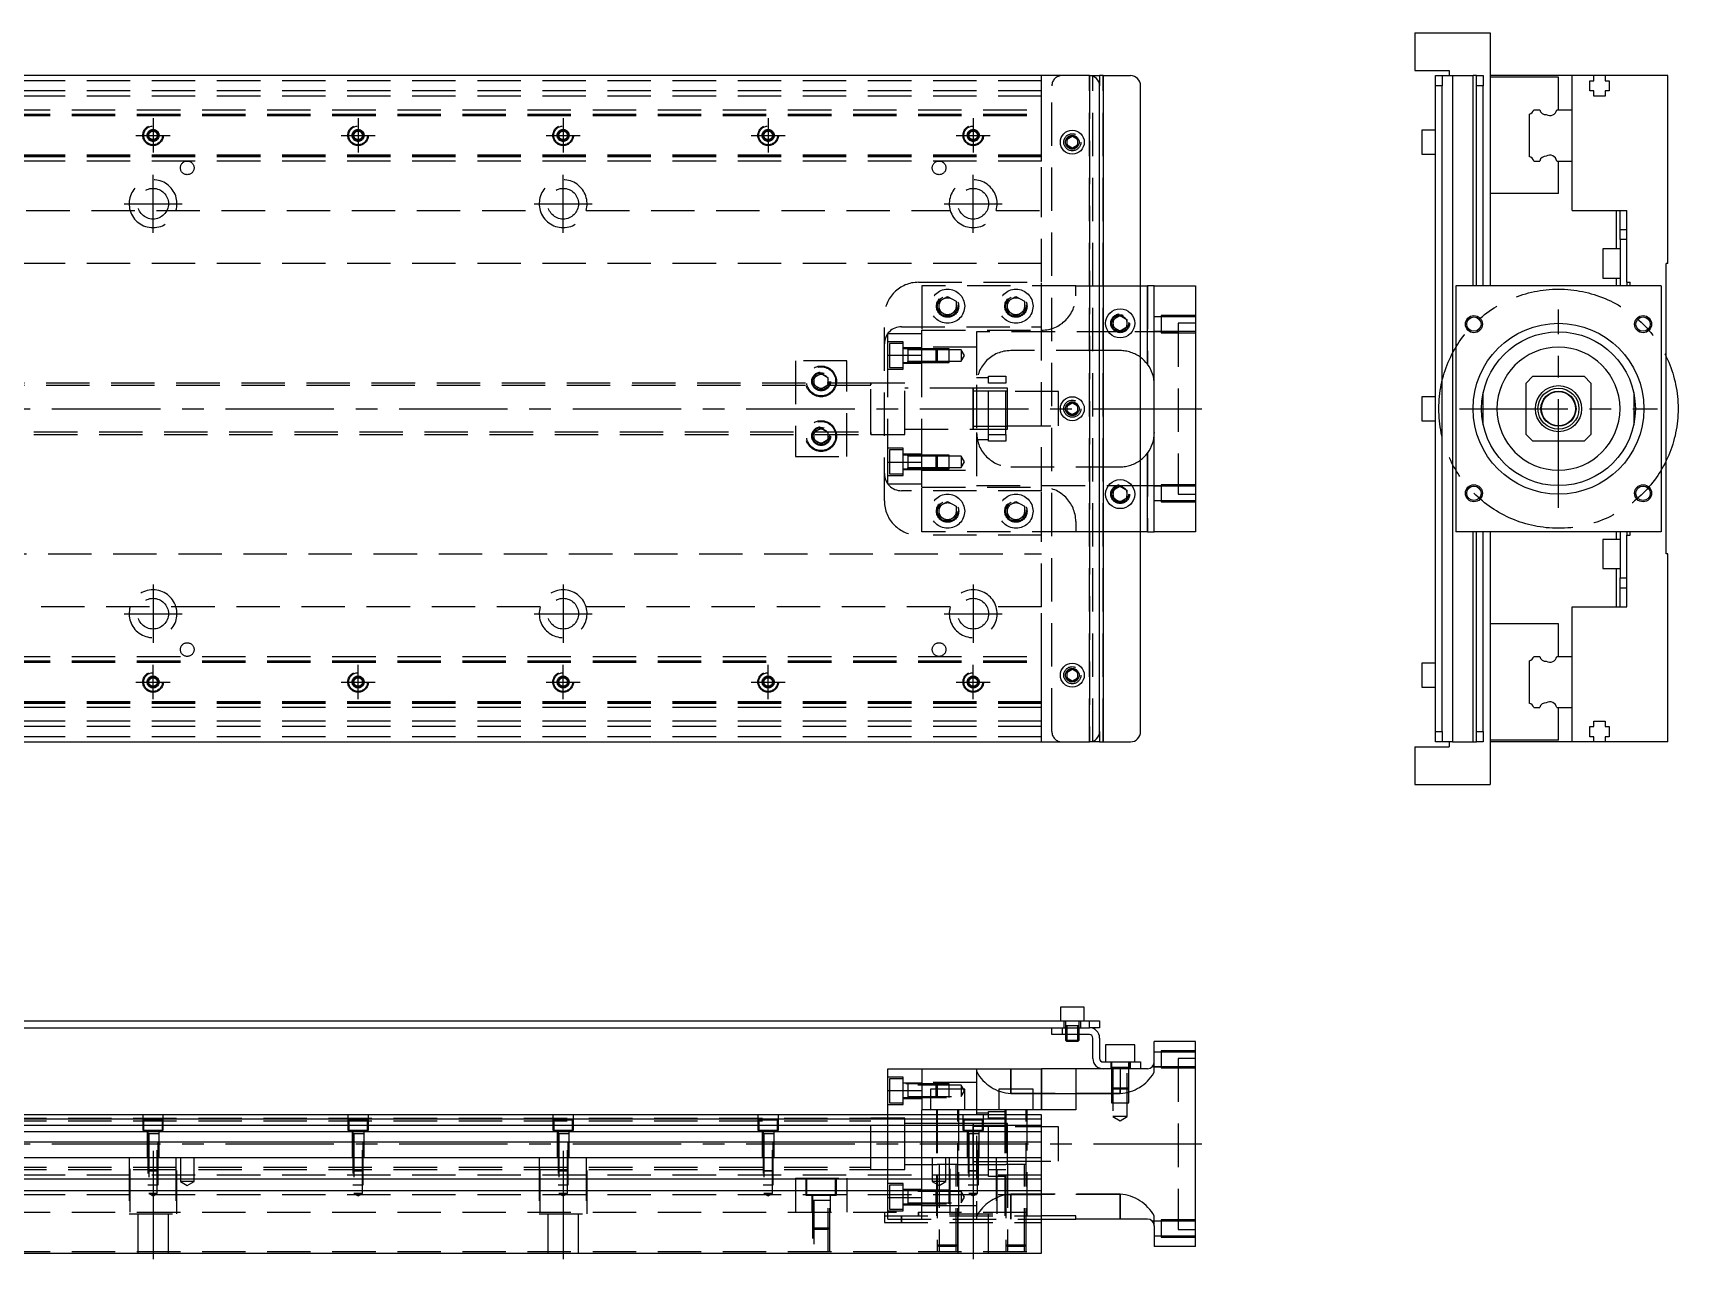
# Model space of a CAD drawing. Extents: x -21 to 963, y -274 to 112.
# Drawn here: x 481.8 to 963.3, y -249.2 to 110 of the extents above; entities that cross this region are included whole.
import ezdxf

# ---------------------------------------------------------------- set-up
doc = ezdxf.new("R2010")
doc.units = 0
doc.linetypes.add('CENTER', pattern=[50.8, 31.75, -6.35, 6.35, -6.35])
doc.linetypes.add('DASHED', pattern=[19.05, 12.7, -6.35])
doc.layers.get('0').update_dxf_attribs({"linetype": 'CONTINUOUS'})
doc.layers.add('CENTER', color=1, linetype='CENTER')

msp = doc.modelspace()

# ---------------------------------------------------------------- linework, layer by layer
at = {"color": 7, "linetype": 'CONTINUOUS'}
for p, q in [((886.27, 110), (886.27, 99)), ((886.27, 110), (908.27, 110)), ((908.27, 110), (908.27, 36)), ((791, 97.5), (3, 97.5)), ((791, 97.5), (794, 97.5)), ((794, 97.5), (794, 94.5)), ((795, 97.5), (794, 97.5)), ((795, 97.5), (795, -97.5)), ((795, 97.5), (803, 97.5)), ((886.27, 99), (896.27, 99)), ((892.27, 97.5), (894.27, 97.5)), ((892.27, 94.5), (892.27, 97.5)), ((894.27, 97.5), (897.27, 97.5)), ((894.27, 97.5), (894.27, 94.5)), ((896.27, 99), (896.27, 97.5)), ((897.27, 97.5), (897.27, -97.5)), ((897.27, 97.5), (903.27, 97.5)), ((903.27, 36), (903.27, 97.5)), ((904.27, 97.5), (903.27, 97.5)), ((904.27, 97.5), (906.27, 97.5)), ((904.27, 94.5), (904.27, 97.5)), ((906.27, 97.5), (906.27, 94.5)), ((932.27, 97.5), (908.27, 97.5)), ((928.27, 97), (908.27, 97)), ((928.27, 87.5), (928.27, 97)), ((932.27, 87.5), (932.27, 97.5)), ((938.57, 97.5), (932.27, 97.5)), ((941.97, 97.5), (938.57, 97.5)), ((938.57, 96), (938.57, 97.5)), ((941.97, 97.5), (941.97, 96)), ((960.27, 97.5), (941.97, 97.5)), ((960.27, 42.5), (960.27, 97.5)), ((794, -94.5), (794, 94.5)), ((806, -94.5), (806, 94.5)), ((894.27, 94.5), (892.27, 94.5)), ((892.27, -94.5), (892.27, 94.5)), ((894.27, -94.5), (894.27, 94.5)), ((906.27, 94.5), (904.27, 94.5)), ((904.27, 36), (904.27, 94.5)), ((906.27, 36), (906.27, 94.5)), ((937.42, 96), (938.57, 96)), ((937.42, 93), (937.42, 96)), ((938.57, 93), (937.42, 93)), ((938.57, 91.5), (938.57, 93)), ((941.97, 91.5), (938.57, 91.5)), ((941.97, 96), (943.12, 96)), ((941.97, 93), (941.97, 91.5)), ((943.12, 93), (941.97, 93)), ((943.12, 96), (943.12, 93)), ((921.022272, 87.5), (922.79668, 87.5)), ((927.747372, 87.5), (932.27, 87.5)), ((932.27, 72.5), (932.27, 87.5)), ((932.27, 72.5), (932.27, 87.5)), ((919.77, 73.752272), (919.77, 86.247728)), ((784.5, 78.866026), (786, 79.73205)), ((784.5, 77.133974), (784.5, 78.866026)), ((786, 76.26795), (784.5, 77.133974)), ((786, 79.73205), (787.5, 78.866026)), ((787.5, 77.133974), (786, 76.26795)), ((787.5, 78.866026), (787.5, 77.133974)), ((888.27, 81.5), (888.27, 78)), ((892.27, 81.5), (888.27, 81.5)), ((888.27, 78), (888.27, 74.5)), ((888.27, 74.5), (892.27, 74.5)), ((921.022272, 72.5), (922.79668, 72.5)), ((927.747372, 72.5), (932.27, 72.5)), ((928.27, 63), (928.27, 72.5)), ((932.27, 58), (932.27, 72.5)), ((928.27, 63), (908.27, 63)), ((932.27, 58), (948.27, 58)), ((945.27, 46.75), (945.27, 58)), ((946.27, 52.5), (946.27, 58)), ((948.27, 37), (948.27, 58)), ((946.27, 52.5), (948.27, 52.5)), ((946.27, 49.5), (946.27, 52.5)), ((948.27, 49.5), (946.27, 49.5)), ((946.27, 49.5), (946.27, 36)), ((941.27, 46.75), (941.27, 42.5)), ((946.27, 46.75), (941.27, 46.75)), ((941.27, 42.5), (941.27, 38.25)), ((960.27, 42.5), (959.77, 42.5)), ((959.77, -42.5), (959.77, 42.5)), ((806, 36), (808, 36)), ((808, 13), (808, 36)), ((810, 36), (808, 36)), ((810, -36), (810, 36)), ((810, 36), (822, 36)), ((822, 36), (822, -36)), ((958.27, 36), (898.27, 36)), ((898.27, 36), (898.27, -36)), ((941.27, 38.25), (946.27, 38.25)), ((945.27, 36), (945.27, 38.25)), ((948.27, 37), (949.27, 37)), ((948.27, 37), (948.27, 36)), ((949.27, 36), (949.27, 37)), ((958.27, 36), (958.27, -36)), ((798, 26.1547), (800, 27.309402)), ((798, 23.8453), (798, 26.1547)), ((800, 27.309402), (802, 26.1547)), ((802, 26.1547), (802, 23.8453)), ((800, 22.690598), (798, 23.8453)), ((802, 23.8453), (800, 22.690598)), ((920.77, 9.5), (918.77, 7.5)), ((918.77, -7.5), (918.77, 7.5)), ((920.77, 9.5), (935.77, 9.5)), ((937.77, 7.5), (935.77, 9.5)), ((937.77, 7.5), (937.77, -7.5)), ((784.5, 0.866026), (786, 1.73205)), ((784.5, -0.866026), (784.5, 0.866026)), ((786, 1.73205), (787.5, 0.866026)), ((787.5, 0.866026), (787.5, -0.866026)), ((888.27, 3.5), (888.27, 0)), ((892.27, 3.5), (888.27, 3.5)), ((888.27, 0), (888.27, -3.5)), ((906.27, -4.71699), (906.27, 4.71699)), ((950.27, 4.71699), (950.27, -4.71699)), ((786, -1.73205), (784.5, -0.866026)), ((787.5, -0.866026), (786, -1.73205)), ((888.27, -3.5), (892.27, -3.5)), ((918.77, -7.5), (920.77, -9.5)), ((935.77, -9.5), (920.77, -9.5)), ((935.77, -9.5), (937.77, -7.5)), ((808, -36), (808, -13)), ((798, -23.8453), (800, -22.690598)), ((798, -26.1547), (798, -23.8453)), ((800, -22.690598), (802, -23.8453)), ((802, -23.8453), (802, -26.1547)), ((800, -27.309402), (798, -26.1547)), ((802, -26.1547), (800, -27.309402)), ((808, -36), (806, -36)), ((808, -36), (810, -36)), ((822, -36), (810, -36)), ((958.27, -36), (898.27, -36)), ((903.27, -97.5), (903.27, -36)), ((904.27, -94.5), (904.27, -36)), ((906.27, -94.5), (906.27, -36)), ((908.27, -36), (908.27, -110)), ((941.27, -38.25), (941.27, -42.5)), ((946.27, -38.25), (941.27, -38.25)), ((945.27, -38.25), (945.27, -36)), ((946.27, -36), (946.27, -49.5)), ((948.27, -36), (948.27, -37)), ((948.27, -58), (948.27, -37)), ((948.27, -37), (949.27, -37)), ((949.27, -37), (949.27, -36)), ((941.27, -42.5), (941.27, -46.75)), ((960.27, -42.5), (959.77, -42.5)), ((960.27, -97.5), (960.27, -42.5)), ((941.27, -46.75), (946.27, -46.75)), ((945.27, -58), (945.27, -46.75)), ((946.27, -49.5), (948.27, -49.5)), ((946.27, -52.5), (946.27, -49.5)), ((948.27, -52.5), (946.27, -52.5)), ((946.27, -58), (946.27, -52.5)), ((932.27, -72.5), (932.27, -58)), ((932.27, -58), (948.27, -58)), ((928.27, -63), (908.27, -63)), ((928.27, -72.5), (928.27, -63)), ((784.5, -77.133974), (786, -76.26795)), ((786, -76.26795), (787.5, -77.133974)), ((888.27, -74.5), (888.27, -78)), ((892.27, -74.5), (888.27, -74.5)), ((919.77, -86.247728), (919.77, -73.752272)), ((921.022272, -72.5), (922.79668, -72.5)), ((927.747372, -72.5), (932.27, -72.5)), ((932.27, -87.5), (932.27, -72.5)), ((932.27, -87.5), (932.27, -72.5)), ((784.5, -78.866026), (784.5, -77.133974)), ((786, -79.73205), (784.5, -78.866026)), ((787.5, -78.866026), (786, -79.73205)), ((787.5, -77.133974), (787.5, -78.866026)), ((888.27, -78), (888.27, -81.5)), ((888.27, -81.5), (892.27, -81.5)), ((921.022272, -87.5), (922.79668, -87.5)), ((927.747372, -87.5), (932.27, -87.5)), ((928.27, -97), (928.27, -87.5)), ((932.27, -97.5), (932.27, -87.5)), ((794, -94.5), (794, -97.5)), ((892.27, -94.5), (894.27, -94.5)), ((892.27, -97.5), (892.27, -94.5)), ((894.27, -94.5), (894.27, -97.5)), ((904.27, -94.5), (906.27, -94.5)), ((904.27, -97.5), (904.27, -94.5)), ((906.27, -94.5), (906.27, -97.5)), ((937.42, -93), (938.57, -93)), ((937.42, -96), (937.42, -93)), ((938.57, -96), (937.42, -96)), ((938.57, -91.5), (941.97, -91.5)), ((938.57, -93), (938.57, -91.5)), ((938.57, -97.5), (938.57, -96)), ((941.97, -91.5), (941.97, -93)), ((941.97, -93), (943.12, -93)), ((941.97, -96), (941.97, -97.5)), ((943.12, -96), (941.97, -96)), ((943.12, -93), (943.12, -96)), ((3, -97.5), (791, -97.5)), ((794, -97.5), (791, -97.5)), ((794, -97.5), (795, -97.5)), ((795, -97.5), (803, -97.5)), ((886.27, -99), (896.27, -99)), ((886.27, -99), (886.27, -110)), ((894.27, -97.5), (892.27, -97.5)), ((897.27, -97.5), (894.27, -97.5)), ((896.27, -97.5), (896.27, -99)), ((897.27, -97.5), (903.27, -97.5)), ((903.27, -97.5), (904.27, -97.5)), ((906.27, -97.5), (904.27, -97.5)), ((928.27, -97), (908.27, -97)), ((932.27, -97.5), (908.27, -97.5)), ((938.57, -97.5), (932.27, -97.5)), ((941.97, -97.5), (938.57, -97.5)), ((960.27, -97.5), (941.97, -97.5)), ((886.27, -110), (908.27, -110)), ((789.5, -175.2), (782.5, -175.2)), ((782.5, -175.2), (782.5, -179.2)), ((789.5, -179.2), (789.5, -175.2)), ((472, -179.2), (791, -179.2)), ((472, -181.2), (783, -181.2)), ((780, -183.2), (780, -181.2)), ((783, -181.2), (783, -183.2)), ((783, -181.2), (791, -181.2)), ((783, -181.2), (791, -181.2)), ((791, -181.2), (791, -179.2)), ((791, -179.2), (794, -179.2)), ((794, -181.2), (791, -181.2)), ((794, -179.2), (794, -181.2)), ((783, -183.2), (780, -183.2)), ((791, -183.2), (783, -183.2)), ((784, -183.2), (784, -184.85)), ((784, -184.85), (788, -184.85)), ((784, -184.85), (784.35, -185.2)), ((784.35, -183.2), (784.35, -185.2)), ((787.65, -185.2), (784.35, -185.2)), ((787.65, -185.2), (787.65, -183.2)), ((787.65, -185.2), (788, -184.85)), ((788, -184.85), (788, -183.2)), ((792, -190.2), (792, -184.2)), ((794, -184.2), (794, -190.2)), ((804.25, -186.2), (795.75, -186.2)), ((795.75, -186.2), (795.75, -191.2)), ((804.25, -191.2), (804.25, -186.2)), ((810, -191.2), (810, -185.2)), ((822, -185.2), (810, -185.2)), ((822, -245.2), (822, -185.2)), ((795, -191.2), (803, -191.2)), ((803, -193.2), (803, -191.2)), ((803, -191.2), (806, -191.2)), ((806, -191.2), (806, -193.2)), ((732, -193.2), (742, -193.2)), ((732, -199.547524), (732, -193.2)), ((742, -193.2), (742, -205.2)), ((742, -193.2), (777, -193.2)), ((777, -205.2), (777, -193.2)), ((787, -193.2), (777, -193.2)), ((787, -193.2), (787, -205.2)), ((795, -193.2), (787, -193.2)), ((803, -193.2), (795, -193.2)), ((806, -193.2), (803, -193.2)), ((808, -193.2), (806, -193.2)), ((732, -206.7), (732, -199.547524)), ((732, -199.547524), (742, -199.547524)), ((754.5, -199.2), (744.5, -199.2)), ((744.5, -199.2), (744.5, -205.2)), ((754.5, -205.2), (754.5, -199.2)), ((774.5, -199.2), (764.5, -199.2)), ((764.5, -199.2), (764.5, -205.2)), ((774.5, -205.2), (774.5, -199.2)), ((777, -206.7), (465.5, -206.7)), ((742, -206.7), (742, -205.2)), ((787, -205.2), (742, -205.2)), ((777, -247.2), (777, -206.7)), ((777, -207.952272), (465.5, -207.952272)), ((465.5, -209.72668), (777, -209.72668)), ((777, -211.623076), (465.5, -211.623076)), ((757, -214.999946), (757, -209.5)), ((758, -210.075), (757, -210.075)), ((759.75, -210.075), (758, -210.075)), ((761.5, -210.075), (759.75, -210.075)), ((766.5, -210.075), (761.5, -210.075)), ((767, -210.075), (766.5, -210.075)), ((777, -214.677372), (465.5, -214.677372)), ((757, -221.200006), (757, -214.999946)), ((17, -219.2), (777, -219.2)), ((757, -220.325), (767, -220.325)), ((777, -225.5), (17, -225.5)), ((777, -228.9), (17, -228.9)), ((787, -236.2), (777, -236.2)), ((777, -237.2), (787, -237.2)), ((787, -237.2), (787, -236.2)), ((808, -237.2), (787, -237.2)), ((810, -239.2), (810, -245.2)), ((822, -245.2), (810, -245.2)), ((17, -247.2), (777, -247.2))]:
    msp.add_line(p, q, dxfattribs=at)
at = {"color": 3, "linetype": 'DASHED'}
for p, q in [((777, 87.5), (777, 97.5)), ((791, -97.5), (791, 97.5)), ((791, 97.5), (791, -97.5)), ((792, -97.5), (792, 97.5)), ((795, -97.5), (795, 97.5)), ((777, 96), (17, 96)), ((777, 93), (17, 93)), ((777, 91.5), (17, 91.5)), ((780, -94.5), (780, 94.5)), ((17, 87.5), (777, 87.5)), ((777, 86.247728), (777, 87.5)), ((17, 86.247728), (777, 86.247728)), ((17, 86.1147), (777, 86.1147)), ((17, 86.1), (777, 86.1)), ((17, 85.8), (777, 85.8)), ((777, 73.752272), (777, 86.247728)), ((515.5, 80), (515.516134, 80.21941)), ((515.75, 80.721688), (517, 81.443376)), ((515.75, 79.278312), (515.75, 80.721688)), ((517, 78.556624), (515.75, 79.278312)), ((517, 81.443376), (518.25, 80.721688)), ((518.25, 79.278312), (517, 78.556624)), ((518.25, 80.721688), (518.25, 79.278312)), ((575.5, 80), (575.516134, 80.21941)), ((575.75, 80.721688), (577, 81.443376)), ((575.75, 79.278312), (575.75, 80.721688)), ((577, 78.556624), (575.75, 79.278312)), ((577, 81.443376), (578.25, 80.721688)), ((578.25, 79.278312), (577, 78.556624)), ((578.25, 80.721688), (578.25, 79.278312)), ((635.5, 80), (635.516134, 80.21941)), ((635.75, 80.721688), (637, 81.443376)), ((635.75, 79.278312), (635.75, 80.721688)), ((637, 78.556624), (635.75, 79.278312)), ((637, 81.443376), (638.25, 80.721688)), ((638.25, 79.278312), (637, 78.556624)), ((638.25, 80.721688), (638.25, 79.278312)), ((695.5, 80), (695.516134, 80.21941)), ((695.75, 80.721688), (697, 81.443376)), ((695.75, 79.278312), (695.75, 80.721688)), ((697, 78.556624), (695.75, 79.278312)), ((697, 81.443376), (698.25, 80.721688)), ((698.25, 79.278312), (697, 78.556624)), ((698.25, 80.721688), (698.25, 79.278312)), ((755.75, 80.721688), (757, 81.443376)), ((755.75, 79.278312), (755.75, 80.721688)), ((757, 78.556624), (755.75, 79.278312)), ((757, 81.443376), (758.25, 80.721688)), ((758.25, 79.278312), (757, 78.556624)), ((758.25, 80.721688), (758.25, 79.278312)), ((758.477374, 80.25955), (758.5, 80)), ((787.973226, 78.326156), (788, 78)), ((777, 74.2), (17, 74.2)), ((777, 73.9), (17, 73.9)), ((777, 73.8853), (17, 73.8853)), ((777, 73.752272), (17, 73.752272)), ((777, 72.5), (17, 72.5)), ((777, 72.5), (777, 73.752272)), ((777, 58), (777, 72.5)), ((403.708204, 58), (630.291796, 58)), ((643.708204, 58), (750.291796, 58)), ((763.708204, 58), (777, 58)), ((777, 37), (777, 58)), ((777, 42.5), (29.1, 42.5)), ((741, 37), (777, 37)), ((742, 36), (742, 23)), ((787, 36), (742, 36)), ((777, 24), (777, 37)), ((787, 33), (787, 36)), ((787, 36), (794, 36)), ((794, 36), (806, 36)), ((808, 36), (808, 13)), ((747, 31.443376), (749.5, 32.886752)), ((747, 28.556624), (747, 31.443376)), ((749.5, 32.886752), (752, 31.443376)), ((752, 31.443376), (752, 28.556624)), ((752.477798, 30.364306), (752.5, 30)), ((767, 31.443376), (769.5, 32.886752)), ((767, 28.556624), (767, 31.443376)), ((769.5, 32.886752), (772, 31.443376)), ((772, 31.443376), (772, 28.556624)), ((772.477798, 30.364306), (772.5, 30)), ((731, -27), (731, 27)), ((749.5, 27.113248), (747, 28.556624)), ((752, 28.556624), (749.5, 27.113248)), ((769.5, 27.113248), (767, 28.556624)), ((772, 28.556624), (769.5, 27.113248)), ((802.483582, 25.286038), (802.5, 25)), ((812, 26.848738), (810, 26.848738)), ((812, 27.248732), (812, 22.248742)), ((822, 27.248732), (812, 27.248732)), ((822, 26.848738), (812, 26.848738)), ((817, 25), (817, -25)), ((822, 25), (817, 25)), ((732, 15.652476), (732, 22)), ((732, 22), (742, 22)), ((736.5, 19.55635), (732, 19.55635)), ((736, 24), (777, 24)), ((736.5, 11.55635), (736.5, 19.55635)), ((742, 15.652476), (742, 23)), ((742, 23), (777, 23)), ((742, 15.652476), (742, 22)), ((758, 22.5), (758, 7)), ((800, 22.5), (758, 22.5)), ((777, -24), (777, 24)), ((817, 22.5), (800, 22.5)), ((810, 22.648738), (812, 22.648738)), ((812, 22.648738), (822, 22.648738)), ((812, 22.248742), (822, 22.248742)), ((732, 15.652476), (742, 15.652476)), ((732, -15.652476), (732, 15.652476)), ((732.5, 19.05635), (732.5, 12.05635)), ((736.5, 19.05635), (732.5, 19.05635)), ((742, 17.80635), (736.5, 17.80635)), ((737.905, 17.55635), (736.5, 17.55635)), ((742, 17.556346), (737.895, 17.55635)), ((737.9, 17.556354), (737.9, 13.556344)), ((737.9, 17.556354), (737.9, 13.556344)), ((737.9, 17.556354), (737.9, 13.556344)), ((737.9, 17.55635), (737.9, 17.339888)), ((737.9, 17.33964), (737.9, 17.55635)), ((742, 17.20635), (737.9, 17.20635)), ((758, 18), (742, 18)), ((758, 18), (742, 18)), ((746.15, 17.55635), (742, 17.556346)), ((746.15, 17.556344), (742, 17.556344)), ((746.5, 17.20635), (742, 17.20635)), ((746.5, 17.20635), (742, 17.20635)), ((742, -15.652476), (742, 15.652476)), ((742, -15.652476), (742, 15.652476)), ((746.15, 13.55635), (746.15, 17.55635)), ((746.5, 17.20635), (746.15, 17.55635)), ((750, 17.556344), (746.15, 17.556344)), ((746.5, 17.20635), (746.5, 13.90635)), ((750, 17.20635), (746.5, 17.20635)), ((750, 13.556354), (750, 17.556344)), ((753.5, 17.20635), (750, 17.20635)), ((753.5, 17.20635), (753.5, 13.90635)), ((754.452628, 15.55635), (753.5, 17.20635)), ((753.5, 13.90635), (754.452628, 15.55635)), ((794, 17), (768, 17)), ((800, 17), (794, 17)), ((720, 14), (705, 14)), ((705, 14), (705, -14)), ((710.5, 9.1547), (712.5, 10.309402)), ((712.5, 10.309402), (714.5, 9.1547)), ((720, -14), (720, 14)), ((732, 11.55635), (736.5, 11.55635)), ((732.5, 12.05635), (736.5, 12.05635)), ((736.5, 13.55635), (737.905, 13.55635)), ((736.5, 13.30635), (742, 13.30635)), ((737.895, 13.55635), (742, 13.556352)), ((737.9, 13.90635), (742, 13.90635)), ((737.9, 13.55635), (737.9, 13.773016)), ((737.9, 13.77281), (737.9, 13.55635)), ((742, 13.90635), (746.5, 13.90635)), ((742, 13.90635), (746.5, 13.90635)), ((742, 13.556354), (746.15, 13.556354)), ((742, 13.556352), (746.15, 13.55635)), ((746.15, 13.55635), (746.5, 13.90635)), ((746.15, 13.556354), (750, 13.556354)), ((746.5, 13.90635), (750, 13.90635)), ((750, 13.90635), (753.5, 13.90635)), ((807.743602, 13.32745), (808.026966, 12.963874)), ((727.005, 7.5), (425, 7.5)), ((727, 6.75), (425, 6.75)), ((710, 8), (710.018502, 8.303588)), ((710.5, 6.8453), (710.5, 9.1547)), ((712.5, 5.690598), (710.5, 6.8453)), ((714.5, 6.8453), (712.5, 5.690598)), ((714.5, 9.1547), (714.5, 6.8453)), ((732, 7.5), (726.995, 7.5)), ((727, -7.500006), (727, 7.500006)), ((727, 6.951128), (727, 7.5)), ((727, 7.5), (727, 6.951128)), ((727, -6.951128), (727, 6.951128)), ((737, 7.5), (732, 7.5)), ((737, 7.5), (732, 7.5)), ((737, -7.5), (737, 7.5)), ((737, -7.5), (737, 7.5)), ((757.005, 6), (737, 6)), ((756.995, 6), (737, 6)), ((766.5, 6), (756.995, 6)), ((757.005, 6), (756.995, 6)), ((757, -6.000006), (757, 6.000006)), ((757, 5.125), (757, 6.000006)), ((757, 5.325034), (757, 6)), ((757, 6), (757, -5.999164)), ((757, 5.125), (757, -5.125)), ((767, 5.125), (757, 5.125)), ((766.5, 6), (757.005, 6)), ((761.5, 9), (758, 9)), ((758, 7), (758, -7)), ((761.5, 9.5), (766.5, 9.5)), ((761.5, 7.5), (761.5, 9.5)), ((766.5, 7.5), (761.5, 7.5)), ((761.5, -7.5), (761.5, 7.5)), ((766.5, 9.5), (766.5, 7.5)), ((766.5, -7.5), (766.5, 7.5)), ((767, 6), (766.5, 6)), ((767, -6), (767, 6)), ((782, 5), (767, 5)), ((782, -5), (782, 5)), ((787.973226, 0.326156), (788, 0)), ((425, -6.75), (727, -6.75)), ((425, -7.5), (727.005, -7.5)), ((710.5, -6.8453), (712.5, -5.690598)), ((710.5, -9.1547), (710.5, -6.8453)), ((712.5, -10.309402), (710.5, -9.1547)), ((712.5, -5.690598), (714.5, -6.8453)), ((714.5, -9.1547), (712.5, -10.309402)), ((714.5, -6.8453), (714.5, -9.1547)), ((714.983582, -7.713962), (715, -8)), ((726.995, -7.5), (732, -7.5)), ((727, -7.5), (727, -6.951128)), ((727, -6.951128), (727, -7.499332)), ((727, -7.499332), (727, -7.5)), ((732, -7.5), (737, -7.5)), ((732, -7.5), (737, -7.5)), ((737, -6), (757.005, -6)), ((737, -6), (756.995, -6)), ((756.995, -6), (766.5, -6)), ((756.995, -6), (757.005, -6)), ((757, -6.000006), (757, -5.125)), ((757, -5.125), (767, -5.125)), ((757, -6), (757, -5.325218)), ((757, -5.999164), (757, -6)), ((757.005, -6), (766.5, -6)), ((758, -7), (758, -22.5)), ((758, -9), (761.5, -9)), ((761.5, -7.5), (766.5, -7.5)), ((761.5, -9.5), (761.5, -7.5)), ((766.5, -9.5), (761.5, -9.5)), ((766.5, -6), (767, -6)), ((766.5, -7.5), (766.5, -9.5)), ((767, -5), (782, -5)), ((810, -7), (809.998996, -7.141742)), ((705, -14), (720, -14)), ((736.5, -11.55635), (732, -11.55635)), ((732.5, -12.05635), (732.5, -19.05635)), ((736.5, -12.05635), (732.5, -12.05635)), ((736.5, -19.55635), (736.5, -11.55635)), ((742, -13.30635), (736.5, -13.30635)), ((737.905, -13.55635), (736.5, -13.55635)), ((742, -13.556352), (737.895, -13.55635)), ((737.9, -13.556344), (737.9, -17.556354)), ((737.9, -13.556344), (737.9, -17.556354)), ((737.9, -13.55635), (737.9, -13.77281)), ((737.9, -13.773058), (737.9, -13.55635)), ((742, -13.90635), (737.9, -13.90635)), ((746.15, -13.55635), (742, -13.556352)), ((746.15, -13.556352), (742, -13.556354)), ((746.5, -13.90635), (742, -13.90635)), ((746.5, -13.90635), (742, -13.90635)), ((746.15, -17.55635), (746.15, -13.55635)), ((746.5, -13.90635), (746.15, -13.55635)), ((750, -13.556354), (746.15, -13.556352)), ((746.5, -13.90635), (746.5, -17.20635)), ((750, -13.90635), (746.5, -13.90635)), ((750, -17.556344), (750, -13.556354)), ((753.5, -13.90635), (750, -13.90635)), ((753.5, -13.90635), (753.5, -17.20635)), ((754.452628, -15.55635), (753.5, -13.90635)), ((808.11972, -12.836966), (807.908436, -13.120182)), ((808, -13), (808, -36)), ((732, -22), (732, -15.652476)), ((732, -15.652476), (742, -15.652476)), ((732.5, -19.05635), (736.5, -19.05635)), ((736.5, -17.55635), (737.905, -17.55635)), ((736.5, -17.80635), (742, -17.80635)), ((737.895, -17.55635), (742, -17.556346)), ((737.9, -17.20635), (742, -17.20635)), ((737.9, -17.55635), (737.9, -17.339682)), ((737.9, -17.339888), (737.9, -17.55635)), ((742, -22), (742, -15.652476)), ((742, -23), (742, -15.652476)), ((742, -17.20635), (746.5, -17.20635)), ((742, -17.20635), (746.5, -17.20635)), ((742, -17.556344), (746.15, -17.556346)), ((742, -17.556346), (746.15, -17.55635)), ((742, -18), (758, -18)), ((742, -18), (758, -18)), ((746.15, -17.55635), (746.5, -17.20635)), ((746.15, -17.556346), (750, -17.556344)), ((746.5, -17.20635), (750, -17.20635)), ((750, -17.20635), (753.5, -17.20635)), ((753.5, -17.20635), (754.452628, -15.55635)), ((768, -17), (794, -17)), ((794, -17), (800, -17)), ((732, -19.55635), (736.5, -19.55635)), ((732, -22), (742, -22)), ((777, -24), (736, -24)), ((742, -23), (777, -23)), ((742, -36), (742, -23)), ((758, -22.5), (800, -22.5)), ((777, -37), (777, -24)), ((800, -22.5), (817, -22.5)), ((812, -22.648738), (810, -22.648738)), ((812, -22.248742), (812, -27.248732)), ((822, -22.248742), (812, -22.248742)), ((822, -22.648738), (812, -22.648738)), ((747, -28.556624), (749.5, -27.113248)), ((747, -31.443376), (747, -28.556624)), ((749.5, -27.113248), (752, -28.556624)), ((752, -28.556624), (752, -31.443376)), ((767, -28.556624), (769.5, -27.113248)), ((767, -31.443376), (767, -28.556624)), ((769.5, -27.113248), (772, -28.556624)), ((772, -28.556624), (772, -31.443376)), ((797.5, -25), (797.52689, -24.634318)), ((810, -26.848738), (812, -26.848738)), ((812, -26.848738), (822, -26.848738)), ((812, -27.248732), (822, -27.248732)), ((817, -25), (822, -25)), ((746.5, -30), (746.520026, -29.653944)), ((749.5, -32.886752), (747, -31.443376)), ((752, -31.443376), (749.5, -32.886752)), ((769.5, -32.886752), (767, -31.443376)), ((772, -31.443376), (769.5, -32.886752)), ((772.477798, -29.635694), (772.5, -30)), ((787, -33), (787, -36)), ((777, -37), (741, -37)), ((787, -36), (742, -36)), ((777, -58), (777, -37)), ((794, -36), (787, -36)), ((806, -36), (794, -36)), ((29.1, -42.5), (777, -42.5)), ((630.291796, -58), (403.708204, -58)), ((750.291796, -58), (643.708204, -58)), ((777, -58), (763.708204, -58)), ((777, -72.5), (777, -58)), ((17, -72.5), (777, -72.5)), ((17, -73.752272), (777, -73.752272)), ((17, -73.8853), (777, -73.8853)), ((17, -73.9), (777, -73.9)), ((17, -74.2), (777, -74.2)), ((777, -73.752272), (777, -72.5)), ((777, -86.247728), (777, -73.752272)), ((515.5, -80), (515.516134, -79.78059)), ((515.75, -79.278312), (517, -78.556624)), ((515.75, -80.721688), (515.75, -79.278312)), ((517, -81.443376), (515.75, -80.721688)), ((517, -78.556624), (518.25, -79.278312)), ((518.25, -80.721688), (517, -81.443376)), ((518.25, -79.278312), (518.25, -80.721688)), ((575.5, -80), (575.516134, -79.78059)), ((575.75, -79.278312), (577, -78.556624)), ((575.75, -80.721688), (575.75, -79.278312)), ((577, -81.443376), (575.75, -80.721688)), ((577, -78.556624), (578.25, -79.278312)), ((578.25, -80.721688), (577, -81.443376)), ((578.25, -79.278312), (578.25, -80.721688)), ((635.5, -80), (635.516134, -79.78059)), ((635.75, -79.278312), (637, -78.556624)), ((635.75, -80.721688), (635.75, -79.278312)), ((637, -81.443376), (635.75, -80.721688)), ((637, -78.556624), (638.25, -79.278312)), ((638.25, -80.721688), (637, -81.443376)), ((638.25, -79.278312), (638.25, -80.721688)), ((695.5, -80), (695.516134, -79.78059)), ((695.75, -79.278312), (697, -78.556624)), ((695.75, -80.721688), (695.75, -79.278312)), ((697, -81.443376), (695.75, -80.721688)), ((697, -78.556624), (698.25, -79.278312)), ((698.25, -80.721688), (697, -81.443376)), ((698.25, -79.278312), (698.25, -80.721688)), ((755.75, -79.278312), (757, -78.556624)), ((755.75, -80.721688), (755.75, -79.278312)), ((757, -81.443376), (755.75, -80.721688)), ((757, -78.556624), (758.25, -79.278312)), ((758.25, -80.721688), (757, -81.443376)), ((758.25, -79.278312), (758.25, -80.721688)), ((758.477374, -79.74045), (758.5, -80)), ((784, -78), (784.030168, -77.653934)), ((777, -85.8), (17, -85.8)), ((777, -86.1), (17, -86.1)), ((777, -86.1147), (17, -86.1147)), ((777, -86.247728), (17, -86.247728)), ((777, -87.5), (777, -86.247728)), ((777, -87.5), (17, -87.5)), ((777, -97.5), (777, -87.5)), ((777, -91.5), (17, -91.5)), ((777, -93), (17, -93)), ((777, -96), (17, -96)), ((780, -181.2), (783, -181.2)), ((783.5, -179.2), (783.5, -181.2)), ((788.000006, -180.6), (783.999994, -180.6)), ((784, -179.2), (784, -183.2)), ((784.000006, -179.2), (784.000006, -183.2)), ((784.35, -180.6), (784.35, -183.2)), ((787.65, -183.2), (787.65, -180.6)), ((787.999994, -183.2), (787.999994, -181.2)), ((788, -183.2), (788, -179.2)), ((788.5, -181.2), (788.5, -179.2)), ((797.25, -191.2), (797.25, -193.2)), ((797.5, -191.2), (797.5, -203.2)), ((802.5, -203.2), (802.5, -191.2)), ((802.75, -193.2), (802.75, -191.2)), ((809.474532, -192.551262), (812, -192.551262)), ((812, -188.351262), (810, -188.351262)), ((810, -193.816596), (810, -191.2)), ((812, -187.951268), (812, -192.951258)), ((822, -187.951268), (812, -187.951268)), ((822, -188.351262), (812, -188.351262)), ((812, -192.551262), (822, -192.551262)), ((817, -190.2), (817, -240.2)), ((822, -190.2), (817, -190.2)), ((736.5, -195.64365), (732, -195.64365)), ((732.5, -196.14365), (732.5, -199.64365)), ((736.5, -196.14365), (732.5, -196.14365)), ((736.5, -203.64365), (736.5, -195.64365)), ((758, -197.2), (742, -197.2)), ((758, -193.2), (758, -193.816596)), ((758, -193.816596), (758, -236.583404)), ((758, -193.816596), (758.037764, -194.12036)), ((768, -200.460598), (768, -193.2)), ((768, -193.2), (768, -199.2)), ((777, -193.2), (777, -205.2)), ((802.500006, -192.8), (797.499994, -192.8)), ((797.9, -192.8), (797.9, -207.2)), ((800, -193.2), (800, -200.460598)), ((802.1, -207.2), (802.1, -192.8)), ((809.868572, -194.41502), (809.966596, -194.101224)), ((809.966596, -194.101224), (810, -193.816596)), ((817, -192.7), (810, -192.7)), ((812, -192.951258), (822, -192.951258)), ((732.5, -199.64365), (732.5, -203.14365)), ((742, -197.39365), (736.5, -197.39365)), ((750, -197.643656), (736.5, -197.643649)), ((736.5, -201.643653), (750, -201.643646)), ((736.5, -201.89365), (742, -201.89365)), ((737.9, -197.643646), (737.9, -201.643656)), ((753.5, -197.99365), (737.9, -197.99365)), ((737.9, -201.29365), (753.5, -201.29365)), ((746.15, -199.2), (746.15, -197.64365)), ((746.5, -197.99365), (746.15, -197.64365)), ((746.15, -199.64365), (746.15, -199.2)), ((746.15, -201.64365), (746.15, -199.64365)), ((746.15, -201.64365), (746.5, -201.29365)), ((746.5, -197.99365), (746.5, -199.2)), ((746.5, -199.2), (746.5, -199.64365)), ((746.5, -199.64365), (746.5, -201.29365)), ((750, -199.2), (750, -197.643656)), ((750, -201.643646), (750, -199.2)), ((753.5, -197.99365), (753.5, -201.29365)), ((754.452628, -199.64365), (753.5, -197.99365)), ((753.5, -201.29365), (754.452628, -199.64365)), ((768, -199.2), (768, -200.460598)), ((768, -200.460598), (774.5, -200.460598)), ((800, -200.460598), (768, -200.460598)), ((774.5, -200.460598), (787, -200.460598)), ((787, -200.460598), (797.500006, -200.460598)), ((797.5, -198.8), (802.5, -198.8)), ((797.5, -198.8), (797.9, -199.2)), ((797.500006, -200.460598), (800, -200.460598)), ((802.1, -199.2), (797.9, -199.2)), ((800, -200.460598), (800, -199.2)), ((802.1, -199.2), (802.5, -198.8)), ((514, -206.7), (514, -211.2)), ((520, -211.2), (520, -206.7)), ((574, -206.7), (574, -211.2)), ((580, -211.2), (580, -206.7)), ((634, -206.7), (634, -211.2)), ((640, -211.2), (640, -206.7)), ((694, -206.7), (694, -211.2)), ((700, -211.2), (700, -206.7)), ((732, -203.64365), (736.5, -203.64365)), ((732, -219.2), (732, -206.7)), ((732.5, -203.14365), (736.5, -203.14365)), ((742, -219.2), (742, -206.7)), ((746.25, -205.2), (746.25, -236.2)), ((746.499923, -205.2), (746.500006, -246.7)), ((752.499994, -246.7), (752.500077, -205.2)), ((752.75, -236.2), (752.75, -205.2)), ((754, -206.7), (754, -211.2)), ((761.5, -206.2), (758, -206.2)), ((760, -211.2), (760, -206.7)), ((761.5, -205.7), (766.5, -205.7)), ((761.5, -206.7), (761.5, -205.7)), ((761.5, -207.7), (761.5, -206.7)), ((766.25, -205.2), (766.25, -236.2)), ((766.499923, -205.2), (766.500006, -246.7)), ((772.499994, -246.7), (772.500077, -205.2)), ((772.75, -236.2), (772.75, -205.2)), ((797.5, -203.2), (802.5, -203.2)), ((54, -207.699332), (727.005, -207.699332)), ((54, -208.449332), (727, -208.449332)), ((514, -211.2), (520, -211.2)), ((519.75, -208.2), (514.25, -208.2)), ((514.25, -208.2), (514.25, -211.2)), ((515.25, -211.2), (515.25, -219.2)), ((515.500006, -211.2), (515.500006, -227.2)), ((518.499994, -227.2), (518.499994, -211.2)), ((518.75, -219.2), (518.75, -211.2)), ((519.75, -211.2), (519.75, -208.2)), ((574, -211.2), (580, -211.2)), ((579.75, -208.2), (574.25, -208.2)), ((574.25, -208.2), (574.25, -211.2)), ((575.25, -211.2), (575.25, -219.2)), ((575.500006, -211.2), (575.500006, -227.2)), ((578.499994, -227.2), (578.499994, -211.2)), ((578.75, -219.2), (578.75, -211.2)), ((579.75, -211.2), (579.75, -208.2)), ((634, -211.2), (640, -211.2)), ((639.75, -208.2), (634.25, -208.2)), ((634.25, -208.2), (634.25, -211.2)), ((635.25, -211.2), (635.25, -219.2)), ((635.500006, -211.2), (635.500006, -227.2)), ((638.499994, -227.2), (638.499994, -211.2)), ((638.75, -219.2), (638.75, -211.2)), ((639.75, -211.2), (639.75, -208.2)), ((694, -211.2), (700, -211.2)), ((699.75, -208.2), (694.25, -208.2)), ((694.25, -208.2), (694.25, -211.2)), ((695.25, -211.2), (695.25, -219.2)), ((695.500006, -211.2), (695.500006, -227.2)), ((698.499994, -227.2), (698.499994, -211.2)), ((698.75, -219.2), (698.75, -211.2)), ((699.75, -211.2), (699.75, -208.2)), ((727, -222.699332), (727, -207.7)), ((732, -207.7), (727, -207.7)), ((737, -207.7), (732, -207.7)), ((737, -215.2), (737, -207.7)), ((742, -209.2), (737, -209.2)), ((746.5, -209.2), (742, -209.2)), ((752.5, -209.2), (746.5, -209.2)), ((754.25, -209.2), (752.5, -209.2)), ((754, -211.2), (760, -211.2)), ((759.75, -208.2), (754.25, -208.2)), ((754.25, -208.2), (754.25, -211.2)), ((757, -209.2), (754.25, -209.2)), ((755.25, -211.2), (755.25, -219.2)), ((755.500006, -211.2), (755.500006, -227.2)), ((757, -209.2), (756.995, -209.2)), ((757, -209.2), (757, -209.200836)), ((758, -209.2), (757, -209.2)), ((757.005, -209.2), (757, -209.2)), ((757, -209.200836), (757, -214.999974)), ((759.75, -209.2), (758, -209.2)), ((758.499994, -227.2), (758.499994, -211.2)), ((758.75, -219.2), (758.75, -211.2)), ((759.75, -211.2), (759.75, -208.2)), ((761.5, -209.2), (759.75, -209.2)), ((761.5, -222.7), (761.5, -207.7)), ((766.5, -207.7), (761.5, -207.7)), ((766.5, -209.2), (761.5, -209.2)), ((767, -209.2), (766.5, -209.2)), ((767, -215.2), (767, -209.2)), ((782, -210.2), (767, -210.2)), ((782, -215.2), (782, -210.2)), ((802.1, -207.2), (797.9, -207.2)), ((797.9, -207.2), (800, -208.412436)), ((800, -208.412436), (802.1, -207.2)), ((518.500006, -212.2), (515.499994, -212.2)), ((515.75, -212.2), (515.75, -229.7)), ((518.25, -229.7), (518.25, -212.2)), ((578.500006, -212.2), (575.499994, -212.2)), ((575.75, -212.2), (575.75, -229.7)), ((578.25, -229.7), (578.25, -212.2)), ((638.500006, -212.2), (635.499994, -212.2)), ((635.75, -212.2), (635.75, -229.7)), ((638.25, -229.7), (638.25, -212.2)), ((698.500006, -212.2), (695.499994, -212.2)), ((695.75, -212.2), (695.75, -229.7)), ((698.25, -229.7), (698.25, -212.2)), ((737, -219.2), (737, -215.2)), ((758.500006, -212.2), (755.499994, -212.2)), ((755.75, -212.2), (755.75, -229.7)), ((757, -214.999974), (757, -215.400054)), ((757, -215.400054), (757, -221.199164)), ((758.25, -229.7), (758.25, -212.2)), ((767, -221.2), (767, -215.2)), ((782, -220.2), (782, -215.2)), ((510, -219.2), (510, -235.7)), ((510.291796, -235.2), (510.291796, -219.2)), ((523.708204, -219.2), (523.708204, -235.2)), ((524, -235.7), (524, -219.2)), ((525, -219.2), (525, -226.2)), ((529, -226.2), (529, -219.2)), ((630, -219.2), (630, -235.7)), ((630.291796, -235.2), (630.291796, -219.2)), ((643.708204, -219.2), (643.708204, -235.2)), ((644, -235.7), (644, -219.2)), ((732, -228.9), (732, -219.2)), ((737, -222.7), (737, -219.2)), ((737, -221.2), (742, -221.2)), ((742, -225.5), (742, -219.2)), ((742, -221.2), (746.39999, -221.2)), ((745, -219.2), (745, -226.2)), ((746.39999, -221.2), (746.499994, -221.2)), ((752.500006, -221.2), (746.499994, -221.2)), ((747, -221.2), (747, -246.7)), ((749, -226.2), (749, -219.2)), ((750, -219.2), (750, -235.7)), ((750.291796, -235.2), (750.291796, -219.2)), ((752, -246.7), (752, -221.2)), ((752.500006, -221.2), (752.60001, -221.2)), ((752.60001, -221.2), (757.005, -221.2)), ((756.995, -221.2), (766.39999, -221.2)), ((757, -221.2), (757, -220.525218)), ((757, -221.199164), (757, -221.2)), ((757.005, -221.2), (766.5, -221.2)), ((763.708204, -219.2), (763.708204, -235.2)), ((764, -235.7), (764, -219.2)), ((772.500006, -221.2), (766.499994, -221.2)), ((767, -220.2), (782, -220.2)), ((767, -221.2), (767, -246.7)), ((772, -246.7), (772, -221.2)), ((777, -224.35), (17, -224.35)), ((54, -221.95), (727, -221.95)), ((54, -222.7), (727.005, -222.7)), ((515.5, -222.95), (518.5, -222.95)), ((515.5, -222.95), (515.75, -223.2)), ((518.25, -223.2), (515.75, -223.2)), ((518.25, -223.2), (518.5, -222.95)), ((529, -226.2), (525, -226.2)), ((525, -226.2), (527, -227.3547)), ((527, -227.3547), (529, -226.2)), ((575.5, -222.95), (578.5, -222.95)), ((575.5, -222.95), (575.75, -223.2)), ((578.25, -223.2), (575.75, -223.2)), ((578.25, -223.2), (578.5, -222.95)), ((635.5, -222.95), (638.5, -222.95)), ((635.5, -222.95), (635.75, -223.2)), ((638.25, -223.2), (635.75, -223.2)), ((638.25, -223.2), (638.5, -222.95)), ((695.5, -222.95), (698.5, -222.95)), ((695.5, -222.95), (695.75, -223.2)), ((698.25, -223.2), (695.75, -223.2)), ((698.25, -223.2), (698.5, -222.95)), ((705, -225.2), (720, -225.2)), ((705, -225.2), (705, -235.2)), ((708, -225.2), (708, -230.2)), ((708.25, -225.2), (708.25, -225.5)), ((708.25, -225.5), (708.25, -228.9)), ((716.75, -225.5), (716.75, -225.2)), ((716.75, -228.9), (716.75, -225.5)), ((717, -230.2), (717, -225.2)), ((720, -225.2), (720, -235.2)), ((726.995, -222.7), (732, -222.7)), ((727, -222.7), (727, -222.699332)), ((732, -222.7), (733.708204, -222.7)), ((733.708204, -222.7), (737, -222.7)), ((742, -228.9), (742, -225.5)), ((749, -226.2), (745, -226.2)), ((745, -226.2), (747, -227.3547)), ((747, -227.3547), (749, -226.2)), ((755.5, -222.95), (758.5, -222.95)), ((755.5, -222.95), (755.75, -223.2)), ((758.25, -223.2), (755.75, -223.2)), ((758, -224.2), (761.5, -224.2)), ((758.25, -223.2), (758.5, -222.95)), ((761.5, -222.7), (766.5, -222.7)), ((761.5, -224.7), (761.5, -222.7)), ((766.5, -224.7), (761.5, -224.7)), ((777, -230.05), (17, -230.05)), ((515.500006, -227.2), (518.499994, -227.2)), ((518.25, -229.7), (515.75, -229.7)), ((515.75, -229.7), (517, -230.421688)), ((517, -230.421688), (518.25, -229.7)), ((575.500006, -227.2), (578.499994, -227.2)), ((578.25, -229.7), (575.75, -229.7)), ((575.75, -229.7), (577, -230.421688)), ((577, -230.421688), (578.25, -229.7)), ((635.500006, -227.2), (638.499994, -227.2)), ((638.25, -229.7), (635.75, -229.7)), ((635.75, -229.7), (637, -230.421688)), ((637, -230.421688), (638.25, -229.7)), ((695.500006, -227.2), (698.499994, -227.2)), ((698.25, -229.7), (695.75, -229.7)), ((695.75, -229.7), (697, -230.421688)), ((697, -230.421688), (698.25, -229.7)), ((708, -230.2), (717, -230.2)), ((708.25, -228.9), (708.25, -230.2)), ((709.75, -230.2), (709.75, -235.2)), ((709.999996, -230.2), (710.000006, -246.7)), ((714.999994, -246.7), (715.000004, -230.2)), ((715.25, -235.2), (715.25, -230.2)), ((716.75, -230.2), (716.75, -228.9)), ((736.5, -226.75635), (732, -226.75635)), ((732, -230.852476), (732, -228.9)), ((732, -230.852476), (733.708204, -230.852476)), ((732, -235.2), (732, -230.852476)), ((732.5, -227.25635), (732.5, -228.9)), ((733.708204, -227.25635), (732.5, -227.25635)), ((732.5, -228.9), (732.5, -230.75635)), ((732.5, -230.75635), (732.5, -234.25635)), ((736.5, -227.25635), (733.708204, -227.25635)), ((733.708204, -230.852476), (742, -230.852476)), ((736.5, -234.75635), (736.5, -226.75635)), ((742, -228.50635), (736.5, -228.50635)), ((750, -228.756354), (736.5, -228.756354)), ((737.9, -228.756344), (737.9, -232.756354)), ((753.5, -229.10635), (737.9, -229.10635)), ((742, -236.2), (742, -228.9)), ((746.15, -228.9), (746.15, -228.75635)), ((746.29365, -228.9), (746.15, -228.75635)), ((746.5, -228.756354), (746.15, -228.756352)), ((746.15, -230.75635), (746.15, -228.9)), ((746.15, -232.75635), (746.15, -230.75635)), ((746.5, -229.10635), (746.29365, -228.9)), ((747, -228.756354), (746.5, -228.756354)), ((750, -228.9), (750, -228.756354)), ((750, -232.756344), (750, -228.9)), ((753.5, -229.10635), (753.5, -232.40635)), ((754.452628, -230.75635), (753.5, -229.10635)), ((753.5, -232.40635), (754.452628, -230.75635)), ((755.500006, -227.2), (758.499994, -227.2)), ((758.25, -229.7), (755.75, -229.7)), ((755.75, -229.7), (757, -230.421688)), ((757, -230.421688), (758.25, -229.7)), ((768, -229.939402), (766.619728, -230.04908)), ((768, -229.939402), (800, -229.939402)), ((772, -229.939402), (768, -229.939402)), ((768, -237.2), (768, -229.939402)), ((768, -229.939402), (768, -236.2)), ((772.5, -229.939402), (772, -229.939402)), ((777, -229.939402), (772.5, -229.939402)), ((800, -229.939402), (777, -229.939402)), ((800, -229.939402), (800, -237.2)), ((800, -237.2), (800, -229.939402)), ((17, -235.2), (777, -235.2)), ((510, -235.7), (524, -235.7)), ((512.5, -235.7), (512.5, -247.2)), ((521.5, -247.2), (521.5, -235.7)), ((630, -235.7), (644, -235.7)), ((632.5, -235.7), (632.5, -247.2)), ((641.5, -247.2), (641.5, -235.7)), ((715.000006, -231.8), (709.999994, -231.8)), ((710.4, -231.8), (710.4, -246.7)), ((714.6, -246.7), (714.6, -231.8)), ((731, -235.2), (731, -236.2)), ((732, -234.75635), (736.5, -234.75635)), ((732, -237.2), (732, -235.2)), ((732.5, -234.25635), (733.708204, -234.25635)), ((733.708204, -234.25635), (736.5, -234.25635)), ((736.5, -232.756344), (750, -232.756344)), ((736.5, -233.00635), (742, -233.00635)), ((737.9, -232.40635), (753.5, -232.40635)), ((741, -236.2), (741, -235.2)), ((741, -235.2), (741, -236.2)), ((742, -233.2), (746.5, -233.2)), ((746.15, -232.75635), (746.5, -232.40635)), ((746.15, -232.756346), (746.5, -232.756344)), ((746.5, -232.756344), (747, -232.756344)), ((746.5, -233.2), (747, -233.2)), ((747, -233.2), (752, -233.2)), ((750, -235.7), (764, -235.7)), ((752, -233.2), (752.5, -233.2)), ((752.5, -233.2), (758, -233.2)), ((752.5, -235.7), (752.5, -247.2)), ((761.5, -247.2), (761.5, -235.7)), ((710, -239.8), (715, -239.8)), ((710, -239.8), (710.4, -240.2)), ((714.6, -240.2), (710.4, -240.2)), ((714.6, -240.2), (715, -239.8)), ((731, -236.2), (777, -236.2)), ((731, -236.2), (731, -238.2)), ((731, -238.2), (777, -238.2)), ((732, -237.2), (777, -237.2)), ((736, -238.2), (736, -236.2)), ((736, -236.2), (736, -237.2)), ((736, -237.2), (736, -238.2)), ((742, -237.2), (742, -236.2)), ((758.033404, -236.298776), (758, -236.583404)), ((758, -236.583404), (758, -237.2)), ((758.131428, -235.98498), (758.033404, -236.298776)), ((768, -236.2), (768, -237.2)), ((812, -237.848738), (809.474532, -237.848738)), ((810, -236.583404), (809.962236, -236.27964)), ((810, -239.2), (810, -236.583404)), ((810, -237.7), (817, -237.7)), ((812, -237.448742), (812, -242.448732)), ((822, -237.448742), (812, -237.448742)), ((822, -237.848738), (812, -237.848738)), ((817, -240.2), (822, -240.2)), ((746.5, -244.7), (752.5, -244.7)), ((746.5, -244.7), (747, -245.2)), ((752, -245.2), (747, -245.2)), ((752, -245.2), (752.5, -244.7)), ((766.5, -244.7), (772.5, -244.7)), ((766.5, -244.7), (767, -245.2)), ((772, -245.2), (767, -245.2)), ((772, -245.2), (772.5, -244.7)), ((810, -242.048738), (812, -242.048738)), ((812, -242.048738), (822, -242.048738)), ((812, -242.448732), (822, -242.448732)), ((17, -246.7), (777, -246.7))]:
    msp.add_line(p, q, dxfattribs=at)
for centre, radius in [((517, 80), 3), ((517, 80), 2.75), ((577, 80), 3), ((577, 80), 2.75), ((637, 80), 3), ((637, 80), 2.75), ((697, 80), 3), ((697, 80), 2.75), ((757, 80), 3), ((757, 80), 2.75), ((517, 80), 1.75), ((517, 80), 1.5), ((517, 80), 1.25), ((577, 80), 1.75), ((577, 80), 1.5), ((577, 80), 1.25), ((637, 80), 1.75), ((637, 80), 1.5), ((637, 80), 1.25), ((697, 80), 1.75), ((697, 80), 1.5), ((697, 80), 1.25), ((757, 80), 1.75), ((757, 80), 1.5), ((757, 80), 1.25), ((786, 78), 2.5), ((786, 78), 2), ((527, 70.5), 2), ((747, 70.5), 2), ((517, 60), 4.5), ((637, 60), 4.5), ((757, 60), 4.5), ((749.5, 30), 5), ((769.5, 30), 5), ((749.5, 30), 3.25), ((749.5, 30), 3), ((749.5, 30), 2.5), ((769.5, 30), 3.25), ((769.5, 30), 3), ((769.5, 30), 2.5), ((800, 25), 2.75), ((800, 25), 2.5), ((712.5, 8), 4.5), ((712.5, 8), 4.25), ((712.5, 8), 2.75), ((712.5, 8), 2.5), ((712.5, 8), 2.1), ((786, 0), 2.5), ((786, 0), 2), ((712.5, -8), 4.5), ((712.5, -8), 4.25), ((712.5, -8), 2.75), ((712.5, -8), 2.5), ((712.5, -8), 2.1), ((800, -25), 2.75), ((800, -25), 2.5), ((749.5, -30), 5), ((749.5, -30), 3.25), ((749.5, -30), 3), ((749.5, -30), 2.5), ((769.5, -30), 5), ((769.5, -30), 3.25), ((769.5, -30), 3), ((769.5, -30), 2.5), ((517, -60), 4.5), ((637, -60), 4.5), ((757, -60), 4.5), ((527, -70.5), 2), ((747, -70.5), 2), ((517, -80), 3), ((577, -80), 3), ((637, -80), 3), ((697, -80), 3), ((757, -80), 3), ((786, -78), 2.5), ((786, -78), 2), ((517, -80), 2.75), ((517, -80), 1.75), ((517, -80), 1.5), ((517, -80), 1.25), ((577, -80), 2.75), ((577, -80), 1.75), ((577, -80), 1.5), ((577, -80), 1.25), ((637, -80), 2.75), ((637, -80), 1.75), ((637, -80), 1.5), ((637, -80), 1.25), ((697, -80), 2.75), ((697, -80), 1.75), ((697, -80), 1.5), ((697, -80), 1.25), ((757, -80), 2.75), ((757, -80), 1.75), ((757, -80), 1.5), ((757, -80), 1.25)]:
    msp.add_circle(centre, radius, dxfattribs=at)
at = {"color": 7, "linetype": 'CONTINUOUS'}
for centre, radius in [((786, 78), 3.5), ((800, 25), 4.25), ((903.521262, 24.748738), 2.1), ((928.27, 0), 25), ((953.018738, 24.748738), 2.1), ((928.27, 0), 22.5), ((928.27, 0), 6.75), ((928.27, 0), 6), ((928.27, 0), 5.125), ((928.27, 0), 5), ((786, 0), 3.5), ((800, -25), 4.25), ((903.521262, -24.748738), 2.1), ((953.018738, -24.748738), 2.1), ((786, -78), 3.5)]:
    msp.add_circle(centre, radius, dxfattribs=at)
at = {"color": 3, "linetype": 'CONTINUOUS'}
for centre in [(903.521262, 24.748738), (953.018738, 24.748738), (903.521262, -24.748738), (953.018738, -24.748738)]:
    msp.add_circle(centre, 2.5, dxfattribs=at)
at = {"color": 3, "linetype": 'DASHED'}
for centre, radius, start, end in [((783, 94.5), 3, 90, 180), ((517, 60), 7, 343.39845, 196.60155), ((637, 60), 7, 343.39845, 196.60155), ((757, 60), 7, 343.39845, 196.60155), ((517, 60), 7, 196.60155, 343.39845), ((637, 60), 7, 196.60155, 343.39845), ((757, 60), 7, 196.60155, 343.39845), ((741, 27), 10, 90, 180), ((777, 33), 10, 270, 0), ((736, 19), 5, 90, 180), ((768, 7), 10, 90, 180), ((800, 7), 10, 53.130102, 90), ((768, -7), 10, 180, 270), ((736, -19), 5, 180, 270), ((800, -7), 10, 270, 306.869898), ((777, -33), 10, 0, 90), ((741, -27), 10, 180, 270), ((517, -60), 7, 16.60155, 163.39845), ((637, -60), 7, 16.60155, 163.39845), ((757, -60), 7, 16.60155, 163.39845), ((517, -60), 7, 163.39845, 16.60155), ((637, -60), 7, 163.39845, 16.60155), ((757, -60), 7, 163.39845, 16.60155), ((783, -94.5), 3, 180, 270), ((768.811246, -188.189102), 12.298282, 208.83464497, 266.2177859), ((799.112993, -187.935352), 12.556615, 274.05078219, 328.93325573), ((769.208677, -242.78832), 12.999649, 101.48756923, 148.44290689), ((799.188754, -242.210898), 12.298282, 28.83464497, 86.2177859)]:
    msp.add_arc(centre, radius, start, end, dxfattribs=at)
at = {"color": 7, "linetype": 'CONTINUOUS'}
for centre, radius, start, end in [((791, 94.5), 3, 0, 90), ((803, 94.5), 3, 0, 90), ((919.37, 87.9), 1.7, 283.608961, 346.391039), ((924.47, 87.8), 1.7, 190.164249, 277.540197), ((925.77, 87.8), 2, 237.42103, 351.373073), ((786, 78), 1.65, 155.380023, 180), ((786, 78), 1.65, 180, 204.619977), ((786, 78), 1.65, 144.619977, 155.380023), ((786, 78), 1.65, 204.619977, 215.380023), ((786, 78), 1.65, 95.380023, 144.619977), ((786, 78), 1.65, 215.380023, 264.619977), ((786, 78), 1.65, 84.619977, 95.380023), ((786, 78), 1.65, 35.380023, 84.619977), ((786, 78), 1.65, 275.380023, 324.619977), ((786, 78), 1.65, 24.619977, 35.380023), ((786, 78), 1.65, 324.619977, 335.380023), ((786, 78), 1.65, 335.380023, 24.619977), ((786, 78), 1.65, 264.619977, 275.380023), ((919.37, 72.1), 1.7, 13.608961, 76.391039), ((924.47, 72.2), 1.7, 82.459803, 169.835751), ((925.77, 72.2), 2, 8.626927, 122.57897), ((800, 25), 2.1, 162.24721, 180), ((800, 25), 2.1, 180, 197.75279), ((800, 25), 2.1, 137.75279, 162.24721), ((800, 25), 2.1, 197.75279, 222.24721), ((800, 25), 2.1, 102.24721, 137.75279), ((800, 25), 2.1, 77.75279, 102.24721), ((800, 25), 2.1, 42.24721, 77.75279), ((800, 25), 2.1, 17.75279, 42.24721), ((800, 25), 2.1, 317.75279, 342.24721), ((800, 25), 2.1, 342.24721, 17.75279), ((800, 25), 2.1, 222.24721, 257.75279), ((800, 25), 2.1, 257.75279, 282.24721), ((800, 25), 2.1, 282.24721, 317.75279), ((800, 7), 10, 36.869898, 53.130102), ((928.27, 0), 18, 0, 270), ((928.27, 0), 18, 0, 270), ((799.996962, 6.998988), 10.003038, 0.005802, 36.864096), ((786, 0), 1.65, 155.380023, 180), ((786, 0), 1.65, 180, 204.619977), ((786, 0), 1.65, 144.619977, 155.380023), ((786, 0), 1.65, 95.380023, 144.619977), ((786, 0), 1.65, 84.619977, 95.380023), ((786, 0), 1.65, 35.380023, 84.619977), ((786, 0), 1.65, 24.619977, 35.380023), ((786, 0), 1.65, 335.380023, 24.619977), ((928.27, 0), 18, 270, 0), ((928.27, 0), 18, 270, 0), ((786, 0), 1.65, 204.619977, 215.380023), ((786, 0), 1.65, 215.380023, 264.619977), ((786, 0), 1.65, 264.619977, 275.380023), ((786, 0), 1.65, 275.380023, 324.619977), ((786, 0), 1.65, 324.619977, 335.380023), ((799.996962, -6.998988), 10.003038, 323.135904, 359.994198), ((800, -7), 10, 306.869898, 323.130102), ((800, -25), 2.1, 137.75279, 162.24721), ((800, -25), 2.1, 102.24721, 137.75279), ((800, -25), 2.1, 77.75279, 102.24721), ((800, -25), 2.1, 42.24721, 77.75279), ((800, -25), 2.1, 17.75279, 42.24721), ((800, -25), 2.1, 162.24721, 180), ((800, -25), 2.1, 180, 197.75279), ((800, -25), 2.1, 197.75279, 222.24721), ((800, -25), 2.1, 222.24721, 257.75279), ((800, -25), 2.1, 257.75279, 282.24721), ((800, -25), 2.1, 282.24721, 317.75279), ((800, -25), 2.1, 317.75279, 342.24721), ((800, -25), 2.1, 342.24721, 17.75279), ((786, -78), 1.65, 95.380023, 144.619977), ((786, -78), 1.65, 84.619977, 95.380023), ((786, -78), 1.65, 35.380023, 84.619977), ((919.37, -72.1), 1.7, 283.608961, 346.391039), ((924.47, -72.2), 1.7, 190.164249, 277.540197), ((925.77, -72.2), 2, 237.42103, 351.373073), ((786, -78), 1.65, 155.380023, 180), ((786, -78), 1.65, 180, 204.619977), ((786, -78), 1.65, 144.619977, 155.380023), ((786, -78), 1.65, 204.619977, 215.380023), ((786, -78), 1.65, 215.380023, 264.619977), ((786, -78), 1.65, 264.619977, 275.380023), ((786, -78), 1.65, 275.380023, 324.619977), ((786, -78), 1.65, 24.619977, 35.380023), ((786, -78), 1.65, 324.619977, 335.380023), ((786, -78), 1.65, 335.380023, 24.619977), ((919.37, -87.9), 1.7, 13.608961, 76.391039), ((924.47, -87.8), 1.7, 82.459803, 169.835751), ((925.77, -87.8), 2, 8.626927, 122.57897), ((791, -94.5), 3, 270, 0), ((803, -94.5), 3, 270, 0), ((791, -184.2), 3, 0, 90), ((791, -184.2), 1, 0, 90), ((795, -190.2), 3, 180, 270), ((795, -190.2), 1, 180, 270), ((808, -191.2), 2, 270, 0), ((808, -239.2), 2, 0, 90)]:
    msp.add_arc(centre, radius, start, end, dxfattribs=at)
at = {"layer": 'CENTER', "color": 1, "linetype": 'CENTER'}
for p, q in [((517, 85), (517, 75)), ((577, 85), (577, 75)), ((637, 85), (637, 75)), ((697, 85), (697, 75)), ((757, 85), (757, 75)), ((512, 80), (522, 80)), ((572, 80), (582, 80)), ((632, 80), (642, 80)), ((692, 80), (702, 80)), ((752, 80), (762, 80)), ((517, 51.5), (517, 68.5)), ((637, 51.5), (637, 68.5)), ((757, 51.5), (757, 68.5)), ((508.5, 60), (525.5, 60)), ((628.5, 60), (645.5, 60)), ((748.5, 60), (765.5, 60)), ((928.27, -29), (928.27, 29)), ((-20.607194, 0), (827.569477, 0)), ((899.27, 0), (957.27, 0)), ((517, -51.5), (517, -68.5)), ((637, -51.5), (637, -68.5)), ((757, -51.5), (757, -68.5)), ((508.5, -60), (525.5, -60)), ((628.5, -60), (645.5, -60)), ((748.5, -60), (765.5, -60)), ((517, -85), (517, -75)), ((577, -85), (577, -75)), ((637, -85), (637, -75)), ((697, -85), (697, -75)), ((757, -85), (757, -75)), ((512, -80), (522, -80)), ((572, -80), (582, -80)), ((632, -80), (642, -80)), ((692, -80), (702, -80)), ((752, -80), (762, -80)), ((-20.607194, -215.2), (827.569477, -215.2)), ((517, -217.2), (517, -249.2)), ((637, -217.2), (637, -249.2)), ((757, -217.2), (757, -249.2))]:
    msp.add_line(p, q, dxfattribs=at)
msp.add_circle((928.27, 0), 35.000001, dxfattribs=at)

doc.saveas('drawing.dxf')
